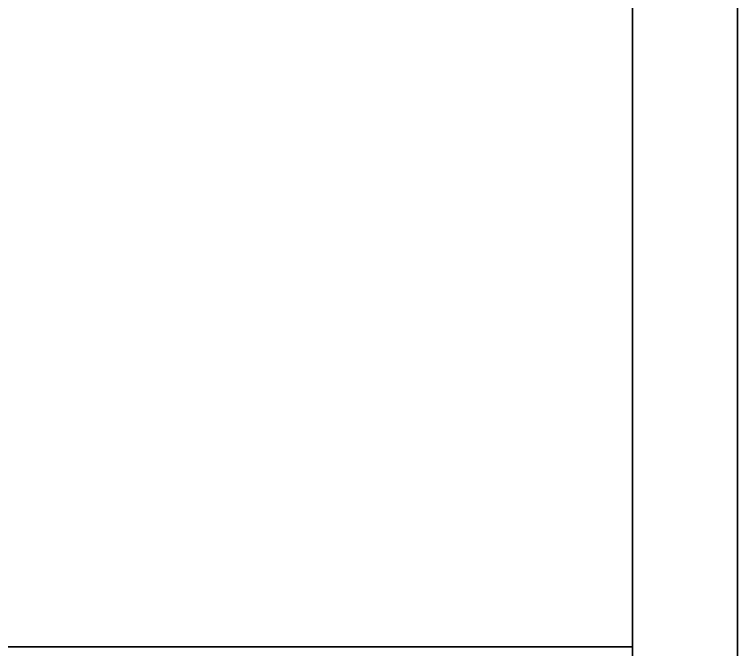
# Model space of a CAD drawing. Header units: millimetres. Extents: x 0 to 840, y 0 to 1188.
# Drawn here: x 702.5 to 840, y 79.5 to 200.2 of the extents above; entities that cross this region are included whole.
import ezdxf

# ---------------------------------------------------------------- set-up
doc = ezdxf.new("R2010")
doc.units = ezdxf.units.MM
doc.layers.get('0').update_dxf_attribs({"lineweight": 35})

# ---------------------------------------------------------------- blocks, each defined once
blk = doc.blocks.new('A$C49AA496E')
for p, q in [((210, 296.999999721198), (210, -2.788019628496841e-07)), ((205, 291.999999721198), (205, 4.999999721198037))]:
    blk.add_line(p, q)

msp = doc.modelspace()

# ---------------------------------------------------------------- linework, layer by layer
for points in [[(819.9999999999998, 80), (819.9999999999998, 1168)], [(819.9999999999998, 80), (819.9999999999998, 1167.999999999996)]]:
    msp.add_lwpolyline(points)
msp.add_lwpolyline([(299.9999999999852, 20), (819.9999999999852, 20), (819.9999999999852, 80), (299.9999999999852, 80)], close=True)

# ---------------------------------------------------------------- block references
at = {"xscale": 4, "yscale": 4, "zscale": 4}
msp.add_blockref('A$C49AA496E', (-2.273736754432321e-13, 1.115207851398736e-06), dxfattribs=at)

doc.saveas('drawing.dxf')
